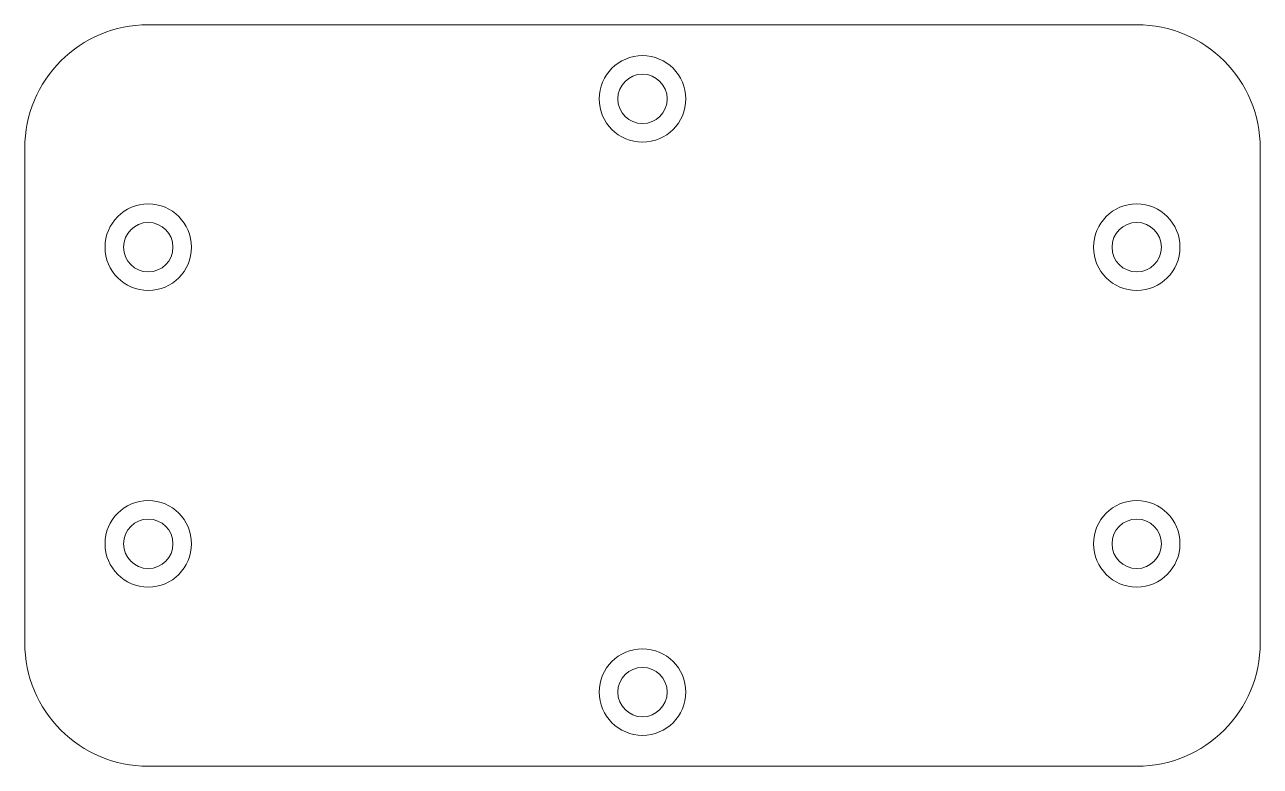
# Model space of a CAD drawing. Header units: millimetres. Extents: x -25 to 25, y -15 to 15.
import ezdxf

# ---------------------------------------------------------------- set-up
doc = ezdxf.new("R2010")
doc.units = ezdxf.units.MM

msp = doc.modelspace()

# ---------------------------------------------------------------- linework, layer by layer
at = {"color": 7, "linetype": 'Continuous', "lineweight": 15}
for p, q in [((20, 15), (-20, 15)), ((-25, 10), (-25, -10)), ((25, -10), (25, 10)), ((-20, -15), (20, -15))]:
    msp.add_line(p, q, dxfattribs=at)
for centre, radius in [((0, 12), 1.75), ((0, 12), 1), ((-20, 6), 1.75), ((20, 6), 1.75), ((-20, 6), 1), ((20, 6), 1), ((-20, -6), 1.75), ((20, -6), 1.75), ((-20, -6), 1), ((20, -6), 1), ((0, -12), 1.75), ((0, -12), 1)]:
    msp.add_circle(centre, radius, dxfattribs=at)
for centre, start, end in [((-20, 10), 90, 180), ((20, 10), 0, 90), ((-20, -10), 180, 270), ((20, -10), 270, 0)]:
    msp.add_arc(centre, 5, start, end, dxfattribs=at)

doc.saveas('drawing.dxf')
